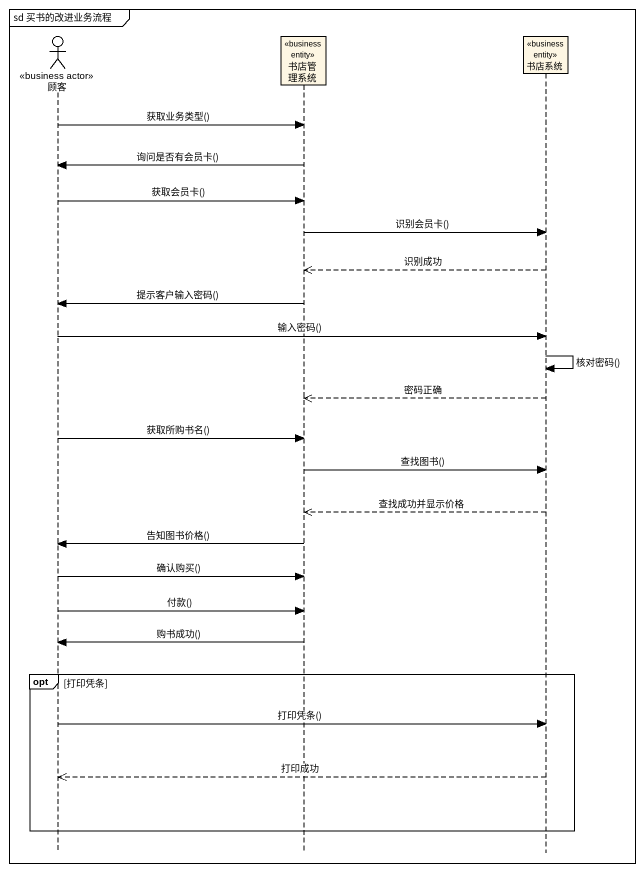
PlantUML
@startuml
mainframe sd 买书的改进业务流程
hide footbox
actor 顾客 <<business actor>>
participant 书店管理系统 <<business entity>>
participant 书店系统 <<business entity>>

顾客 -> 书店管理系统 : 获取业务类型()
书店管理系统 -> 顾客 : 询问是否有会员卡()
顾客 -> 书店管理系统 : 获取会员卡()
书店管理系统 -> 书店系统 : 识别会员卡()
书店系统 -->> 书店管理系统 : 识别成功
书店管理系统 -> 顾客 : 提示客户输入密码()
顾客 -> 书店系统 : 输入密码()
书店系统 -> 书店系统 : 核对密码()
书店系统 -->> 书店管理系统 : 密码正确
顾客 -> 书店管理系统 : 获取所购书名()
书店管理系统 -> 书店系统 : 查找图书()
书店系统 -->> 书店管理系统 : 查找成功并显示价格
书店管理系统 -> 顾客 : 告知图书价格()
顾客 -> 书店管理系统 : 确认购买()
顾客 -> 书店管理系统 : 付款()
书店管理系统 -> 顾客 : 购书成功()
opt 打印凭条
  顾客 -> 书店系统 : 打印凭条()
  书店系统 -->> 顾客 : 打印成功
end
@enduml
